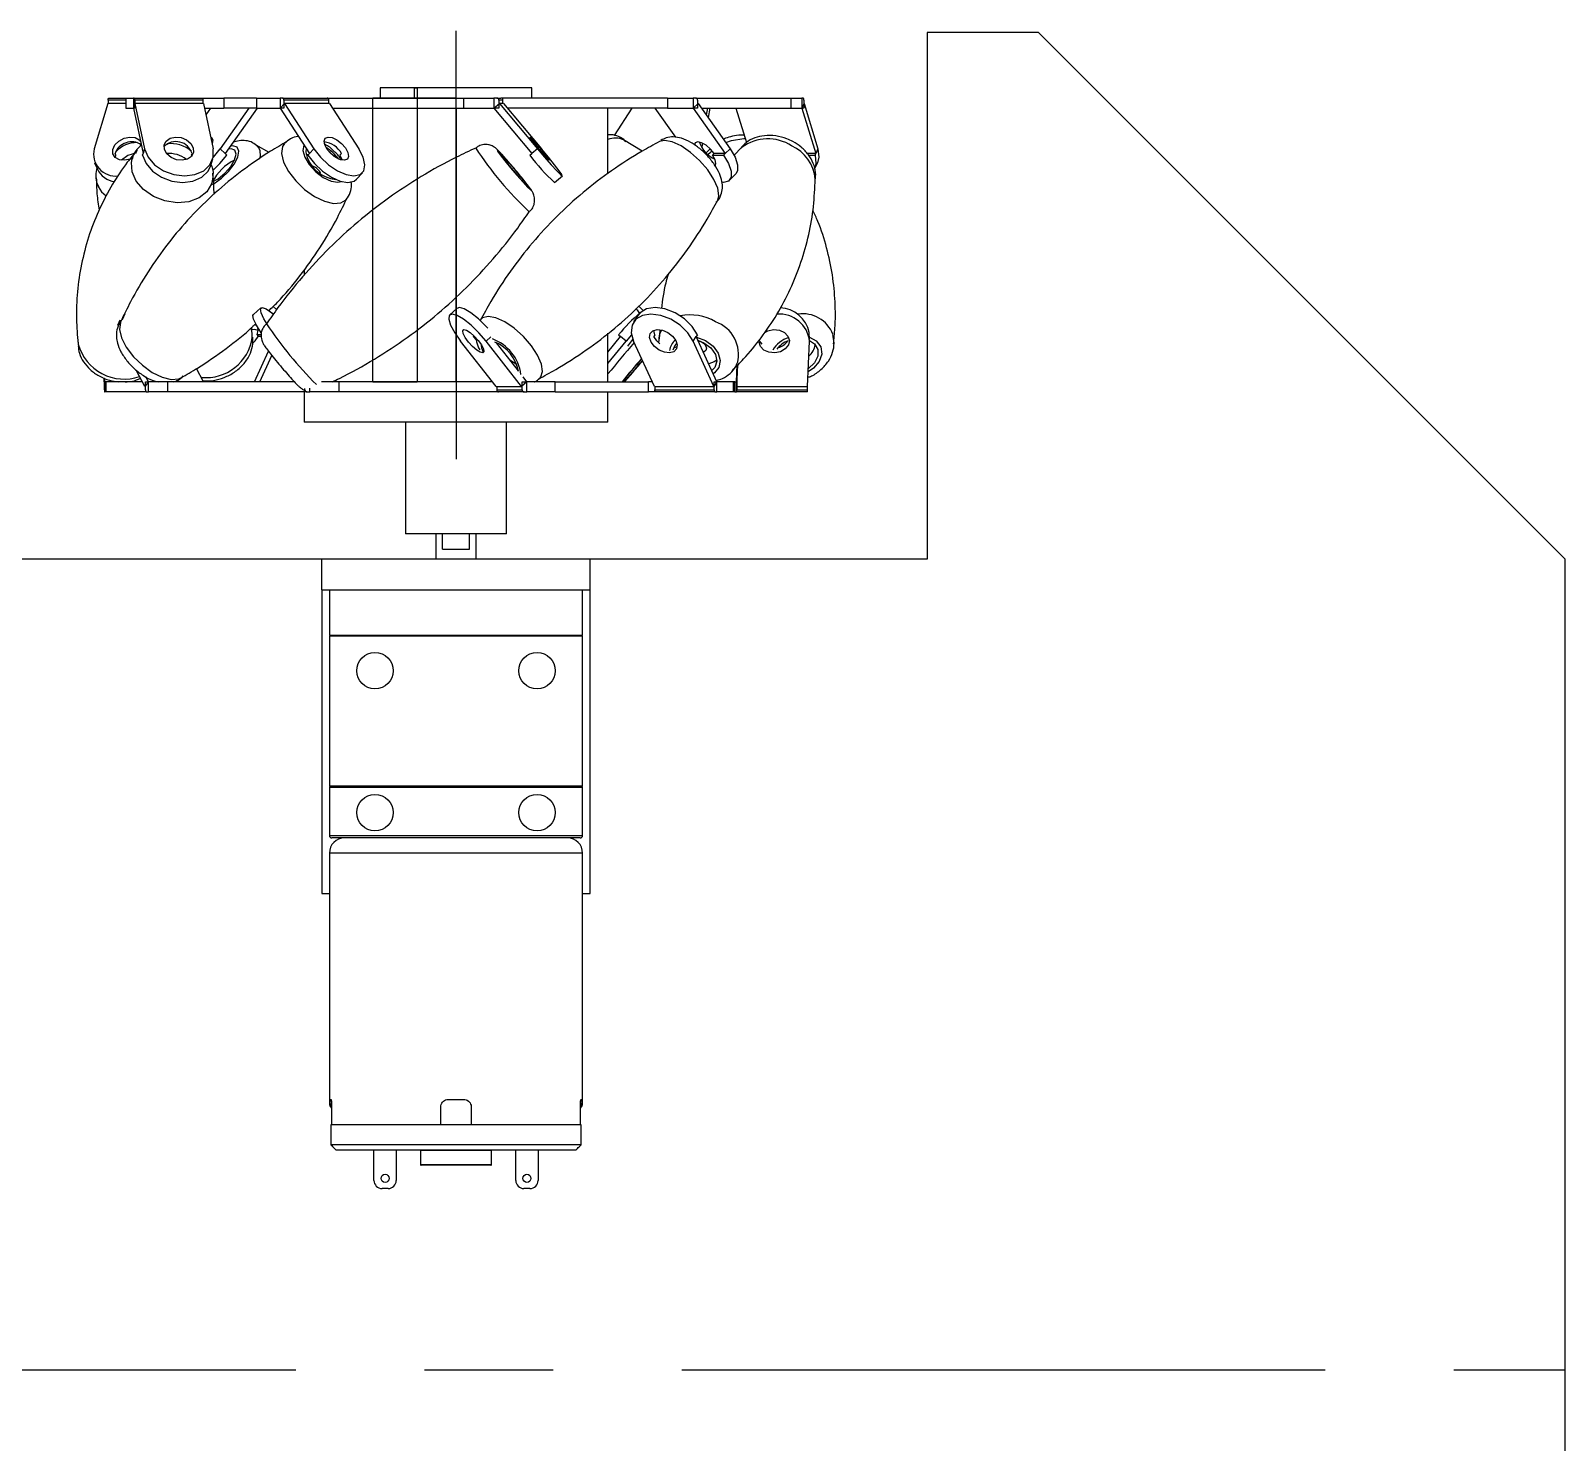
# Model space of a CAD drawing. Header units: millimetres. Extents: x 15 to 415, y 5 to 292.
# Drawn here: x 137 to 167.3, y 219.66 to 247.53 of the extents above; entities that cross this region are included whole.
import ezdxf

# ---------------------------------------------------------------- set-up
doc = ezdxf.new("R2010")
doc.units = ezdxf.units.MM
doc.linetypes.add('CENTERX2', pattern=[20.32, 12.7, -2.54, 2.54, -2.54])

msp = doc.modelspace()

# ---------------------------------------------------------------- linework, layer by layer
at = {"color": 7, "linetype": 'CENTERX2'}
for p, q in [((145.3959, 240.5975), (145.3959, 247.5269)), ((145.3959, 246.1975), (143.7558, 246.1975)), ((145.3959, 240.5975), (145.3959, 246.1975)), ((145.3959, 245.9975), (145.3959, 239.0682)), ((145.3959, 240.5975), (143.7558, 240.5975)), ((88.8959, 221.0939), (167.2959, 221.0939))]:
    msp.add_line(p, q, dxfattribs=at)
at = {"color": 7, "linetype": 'Continuous'}
for p, q in [((156.8959, 247.4939), (154.6959, 247.4939)), ((154.6959, 247.4939), (154.6959, 237.0939)), ((167.2959, 237.0939), (156.8959, 247.4939)), ((144.5759, 246.1975), (144.5759, 246.3975)), ((144.5759, 246.3975), (144.6305, 246.3975)), ((144.6305, 246.3975), (144.6305, 240.5975)), ((143.7558, 240.5975), (143.7558, 246.1975)), ((143.7558, 246.1975), (144.5759, 246.1975)), ((143.7558, 240.5975), (144.6305, 240.5975)), ((144.6305, 240.5975), (143.7558, 240.5975)), ((154.6959, 237.0939), (136.0959, 237.0939)), ((167.2959, 205.0939), (167.2959, 237.0939))]:
    msp.add_line(p, q, dxfattribs=at)
at = {"color": 7, "linetype": 'Continuous', "lineweight": 25}
for p, q in [((154.6959, 247.4939), (154.6959, 237.0939)), ((156.8959, 247.4939), (154.6959, 247.4939)), ((167.2959, 237.0939), (156.8959, 247.4939)), ((143.8959, 246.3975), (143.8959, 246.1975)), ((146.6519, 246.3975), (143.8959, 246.3975)), ((146.8959, 246.3975), (146.6519, 246.3975)), ((146.8959, 246.1975), (146.8959, 246.3975)), ((138.5247, 246.0922), (138.2523, 245.1978)), ((138.8752, 246.0922), (138.5247, 246.0922)), ((138.5294, 246.1575), (138.5294, 246.0922)), ((138.5439, 246.1975), (138.8752, 246.1975)), ((138.8752, 246.1975), (138.8752, 245.9975)), ((138.8752, 246.1975), (139.0276, 246.1975)), ((139.0276, 246.1975), (139.0276, 245.9975)), ((139.0428, 246.1975), (139.0276, 246.1975)), ((139.0276, 245.9975), (139.0563, 246.0922)), ((139.0428, 246.1975), (140.3969, 246.1975)), ((140.4071, 246.1575), (139.053, 246.1575)), ((139.053, 246.1575), (139.053, 245.9975)), ((140.4103, 246.0922), (139.0563, 246.0922)), ((139.0563, 246.0922), (139.2469, 245.1978)), ((140.3969, 246.1975), (140.8096, 246.1975)), ((140.4071, 246.0922), (140.4071, 246.1575)), ((140.4103, 246.0922), (140.601, 245.1978)), ((140.8096, 246.1975), (140.8096, 245.9975)), ((141.4576, 246.1975), (140.8096, 246.1975)), ((141.4576, 246.1975), (141.4576, 245.9975)), ((141.4576, 246.1975), (141.922, 246.1975)), ((141.922, 246.1975), (141.922, 245.9975)), ((141.9684, 246.1975), (141.922, 246.1975)), ((141.922, 245.9975), (142.0094, 246.0922)), ((141.9684, 246.1975), (142.8549, 246.1975)), ((142.8858, 246.1575), (141.9994, 246.1575)), ((141.9994, 246.1575), (141.9994, 245.9975)), ((142.8958, 246.0922), (142.0094, 246.0922)), ((142.0094, 246.0922), (142.5903, 245.1978)), ((142.8549, 246.1975), (145.5443, 246.1975)), ((142.8858, 246.0922), (142.8858, 246.1575)), ((142.8958, 246.0922), (143.4767, 245.1978)), ((145.5443, 246.1975), (145.5443, 245.9975)), ((145.5443, 246.1975), (146.1433, 246.1975)), ((146.1433, 246.1975), (146.1433, 245.9975)), ((146.2032, 246.1975), (146.1433, 246.1975)), ((146.1433, 245.9975), (146.256, 246.0922)), ((146.2032, 246.1975), (146.2834, 246.1975)), ((146.2432, 246.1575), (146.2432, 245.9975)), ((146.3234, 246.1575), (146.2432, 246.1575)), ((146.3362, 246.0922), (146.256, 246.0922)), ((146.256, 246.0922), (147.0053, 245.1978)), ((149.5744, 246.1975), (146.2834, 246.1975)), ((146.3234, 246.0922), (146.3234, 246.1575)), ((146.3362, 246.0922), (147.0855, 245.1978)), ((149.5744, 246.1975), (149.5744, 245.9975)), ((149.5744, 246.1975), (150.0792, 246.1975)), ((150.0792, 246.1975), (150.0792, 245.9975)), ((150.1297, 246.1975), (150.0792, 246.1975)), ((150.0792, 245.9975), (150.1741, 246.0922)), ((150.1297, 246.1975), (152.0084, 246.1975)), ((150.1633, 246.1575), (150.1633, 245.9975)), ((150.1633, 246.0922), (150.1741, 246.0922)), ((150.1741, 246.0922), (150.8056, 245.1978)), ((152.0084, 246.1975), (152.0084, 245.9975)), ((152.0084, 246.1975), (152.2262, 246.1975)), ((152.2262, 246.1975), (152.2262, 245.9975)), ((152.248, 246.1975), (152.2262, 246.1975)), ((152.2262, 245.9975), (152.2672, 246.0922)), ((152.2625, 246.1575), (152.2625, 245.9975)), ((152.2625, 246.0922), (152.2672, 246.0922)), ((152.2672, 246.0922), (152.5396, 245.1978)), ((138.8752, 245.9975), (139.0276, 245.9975)), ((139.053, 245.9975), (139.0276, 245.9975)), ((139.0276, 245.9975), (139.2182, 245.1031)), ((140.4305, 245.9975), (140.8096, 245.9975)), ((140.5509, 245.9975), (140.4584, 245.8666)), ((141.3076, 245.9975), (140.743, 245.1978)), ((141.4576, 245.9975), (140.8096, 245.9975)), ((141.4694, 245.9975), (140.8379, 245.1031)), ((141.4576, 245.9975), (141.922, 245.9975)), ((141.922, 245.9975), (142.5029, 245.1031)), ((141.9994, 245.9975), (141.922, 245.9975)), ((142.9573, 245.9975), (145.5443, 245.9975)), ((145.5443, 245.9975), (146.1433, 245.9975)), ((146.2432, 245.9975), (146.1433, 245.9975)), ((146.1433, 245.9975), (146.8926, 245.1031)), ((149.5744, 245.9975), (146.4155, 245.9975)), ((148.3959, 244.7076), (148.3959, 245.9975)), ((148.8699, 245.9975), (148.5197, 245.4584)), ((149.3225, 245.9975), (149.7287, 245.4222)), ((149.5744, 245.9975), (150.0792, 245.9975)), ((150.1633, 245.9975), (150.0792, 245.9975)), ((150.0792, 245.9975), (150.7106, 245.1031)), ((150.241, 245.9975), (152.0084, 245.9975)), ((150.3614, 245.9975), (150.3334, 245.8666)), ((150.4102, 245.9975), (150.371, 245.8134)), ((150.9217, 245.9975), (151.1284, 245.319)), ((152.0084, 245.9975), (152.2262, 245.9975)), ((152.2625, 245.9975), (152.2262, 245.9975)), ((152.2262, 245.9975), (152.4986, 245.1031)), ((138.6806, 245.0692), (138.666, 245.1031)), ((139.208, 245.0692), (139.2182, 245.1031)), ((139.2469, 245.1978), (139.2182, 245.1031)), ((140.1752, 245.0692), (140.1854, 245.1031)), ((140.5739, 245.325), (140.5904, 245.3293)), ((140.743, 245.1978), (140.8379, 245.1031)), ((140.8719, 245.0692), (140.8379, 245.1031)), ((141.7046, 245.1256), (141.4482, 245.2682)), ((142.438, 245.2031), (142.4295, 245.1325)), ((142.4717, 245.0692), (142.5029, 245.1031)), ((142.5903, 245.1978), (142.5029, 245.1031)), ((143.1048, 245.0692), (143.1361, 245.1031)), ((146.8523, 245.0692), (146.8926, 245.1031)), ((147.0053, 245.1978), (146.8926, 245.1031)), ((149.0734, 245.1496), (148.7021, 245.3719)), ((150.218, 245.325), (150.2117, 245.2952)), ((150.263, 245.3071), (150.2459, 245.2268)), ((150.4133, 245.197), (150.3332, 245.1183)), ((150.4605, 245.0692), (150.4945, 245.1031)), ((150.7106, 245.1031), (150.4945, 245.1031)), ((150.6767, 245.0692), (150.7106, 245.1031)), ((150.8056, 245.1978), (150.7106, 245.1031)), ((150.7199, 245.3192), (150.8364, 245.3597)), ((151.0417, 245.2263), (150.8817, 245.0626)), ((152.4986, 245.1031), (152.3277, 245.1031)), ((152.484, 245.0692), (152.4986, 245.1031)), ((152.5396, 245.1978), (152.4986, 245.1031)), ((138.2621, 244.9199), (138.3177, 244.7913)), ((138.6721, 245.021), (138.6806, 245.0692)), ((140.1752, 245.0692), (140.1782, 245.0507)), ((140.555, 244.8664), (140.5939, 244.995)), ((150.4605, 245.0692), (150.6767, 245.0692)), ((152.3572, 245.0692), (152.484, 245.0692)), ((152.4742, 244.7913), (152.5298, 244.9199)), ((142.9667, 244.595), (142.9581, 244.6234)), ((143.4294, 244.5946), (143.548, 244.7232)), ((147.3428, 244.5334), (147.4958, 244.6619)), ((150.7927, 244.5736), (150.9216, 244.7022)), ((142.3959, 242.8044), (142.3959, 242.7005)), ((141.7868, 242.085), (141.8546, 242.0227)), ((149.0058, 242.0894), (149.0928, 242.0023)), ((138.72, 241.7126), (138.7665, 241.8172)), ((141.5456, 242.0543), (141.3976, 241.9257)), ((145.4138, 242.0464), (145.2708, 241.9179)), ((145.9206, 241.8593), (145.8976, 241.8408)), ((148.9861, 241.9069), (148.9027, 241.7783)), ((141.3747, 241.471), (141.3661, 241.6746)), ((141.4603, 241.7024), (141.4263, 241.7306)), ((141.5489, 241.5258), (141.4702, 241.5258)), ((141.4702, 241.5258), (141.4922, 241.4919)), ((141.5486, 241.4919), (141.4922, 241.4919)), ((145.7501, 241.5041), (145.7365, 241.4919)), ((145.7947, 241.4239), (145.7365, 241.4919)), ((148.3959, 240.5975), (148.3959, 241.5535)), ((148.3959, 241.1845), (148.6451, 241.4919)), ((148.6061, 241.5258), (148.6451, 241.4919)), ((148.7541, 241.3972), (148.6451, 241.4919)), ((148.8615, 241.5235), (148.7541, 241.3972)), ((149.3217, 241.5258), (149.2997, 241.4919)), ((149.3217, 241.5258), (149.3006, 241.6114)), ((149.4175, 241.6103), (149.4071, 241.4477)), ((150.0769, 241.3972), (150.1384, 241.4919)), ((150.1603, 241.5258), (150.1384, 241.4919)), ((150.5471, 240.5975), (150.1384, 241.4919)), ((152.3759, 241.4408), (152.3679, 241.5694)), ((141.4189, 240.5975), (141.6949, 241.2013)), ((146.1885, 240.5028), (145.4878, 241.3972)), ((146.6902, 240.5028), (145.9895, 241.3972)), ((146.628, 240.8115), (146.1945, 241.3648)), ((148.3959, 240.9554), (148.7541, 241.3972)), ((149.3115, 240.5028), (148.9027, 241.3972)), ((150.4856, 240.5028), (150.0769, 241.3972)), ((150.1733, 241.4154), (150.2904, 241.3665)), ((152.337, 240.5028), (152.3763, 241.3972)), ((141.5237, 240.5975), (141.761, 241.1167)), ((149.0757, 241.0188), (149.0384, 240.9724)), ((150.933, 240.5975), (150.9476, 240.9297)), ((150.9389, 240.5028), (150.9578, 240.9335)), ((138.4549, 240.5028), (138.4474, 240.6732)), ((138.4608, 240.5975), (138.4549, 240.5028)), ((138.4556, 240.4375), (138.4556, 240.5975)), ((138.4556, 240.5975), (138.4608, 240.5975)), ((138.4608, 240.5975), (138.4577, 240.669)), ((138.4608, 240.3975), (138.4608, 240.5975)), ((138.4922, 240.5975), (138.4608, 240.5975)), ((138.4922, 240.3975), (138.4922, 240.5975)), ((139.2048, 240.5975), (138.4922, 240.5975)), ((139.2548, 240.5028), (139.0834, 240.8274)), ((139.3258, 240.5975), (139.2548, 240.5028)), ((139.2629, 240.4375), (139.2629, 240.5975)), ((139.2629, 240.5975), (139.3258, 240.5975)), ((139.3258, 240.5975), (139.2746, 240.6946)), ((139.3258, 240.3975), (139.3258, 240.5975)), ((139.7034, 240.5975), (139.3258, 240.5975)), ((139.7034, 240.3975), (139.7034, 240.5975)), ((142.2039, 240.5975), (139.7034, 240.5975)), ((140.4138, 240.5975), (140.2758, 240.8589)), ((143.089, 240.5975), (142.7425, 240.5975)), ((143.089, 240.3975), (143.089, 240.5975)), ((146.1143, 240.5975), (143.089, 240.5975)), ((146.7956, 240.5975), (146.6902, 240.5028)), ((146.7022, 240.5975), (146.7956, 240.5975)), ((146.7022, 240.4375), (146.7022, 240.5975)), ((146.7956, 240.5975), (146.7216, 240.6919)), ((146.7956, 240.3975), (146.7956, 240.5975)), ((147.3557, 240.5975), (146.7956, 240.5975)), ((147.3557, 240.3975), (147.3557, 240.5975)), ((147.3557, 240.5975), (149.1965, 240.5975)), ((149.1965, 240.3975), (149.1965, 240.5975)), ((149.2682, 240.5975), (149.1965, 240.5975)), ((150.5471, 240.5975), (150.4856, 240.5028)), ((150.4926, 240.5975), (150.5471, 240.5975)), ((150.4926, 240.4375), (150.4926, 240.5975)), ((150.5471, 240.3975), (150.5471, 240.5975)), ((150.8739, 240.5975), (150.5471, 240.5975)), ((150.8739, 240.3975), (150.8739, 240.5975)), ((150.9016, 240.5975), (150.8739, 240.5975)), ((150.9016, 240.3975), (150.9016, 240.5975)), ((150.9016, 240.5975), (150.933, 240.5975)), ((150.933, 240.3975), (150.933, 240.5975)), ((150.933, 240.5975), (150.9389, 240.5028)), ((150.9382, 240.5975), (150.933, 240.5975)), ((150.9382, 240.5975), (150.9382, 240.4375)), ((138.4556, 240.5028), (138.4549, 240.5028)), ((138.4577, 240.3975), (138.4608, 240.3975)), ((138.4922, 240.3975), (138.4608, 240.3975)), ((139.2881, 240.3975), (138.4922, 240.3975)), ((139.2629, 240.5028), (139.2548, 240.5028)), ((139.2881, 240.3975), (139.3258, 240.3975)), ((139.7034, 240.3975), (139.3258, 240.3975)), ((142.4515, 240.3975), (139.7034, 240.3975)), ((142.3959, 240.3975), (142.3959, 239.7975)), ((142.4128, 240.4375), (142.4128, 240.4662)), ((142.4515, 240.3975), (142.5094, 240.3975)), ((142.5094, 240.3975), (142.5094, 240.4704)), ((143.089, 240.3975), (142.5094, 240.3975)), ((146.2378, 240.3975), (143.089, 240.3975)), ((146.1885, 240.5028), (146.6902, 240.5028)), ((146.2005, 240.5028), (146.2005, 240.4375)), ((146.2005, 240.4375), (146.7022, 240.4375)), ((146.7395, 240.3975), (146.2378, 240.3975)), ((146.7395, 240.3975), (146.7956, 240.3975)), ((147.3557, 240.3975), (146.7956, 240.3975)), ((147.3557, 240.3975), (149.1965, 240.3975)), ((148.3959, 239.7975), (148.3959, 240.3975)), ((149.3403, 240.3975), (149.1965, 240.3975)), ((149.3115, 240.5028), (150.4856, 240.5028)), ((149.3185, 240.5028), (149.3185, 240.4375)), ((149.3185, 240.4375), (150.4926, 240.4375)), ((150.5144, 240.3975), (149.3403, 240.3975)), ((150.5144, 240.3975), (150.5471, 240.3975)), ((150.8739, 240.3975), (150.5471, 240.3975)), ((150.9016, 240.3975), (150.8739, 240.3975)), ((150.9016, 240.3975), (150.933, 240.3975)), ((150.9361, 240.3975), (150.933, 240.3975)), ((152.3342, 240.3975), (150.9361, 240.3975)), ((150.9382, 240.4375), (152.3363, 240.4375)), ((150.9389, 240.5028), (152.337, 240.5028)), ((152.3363, 240.4375), (152.3363, 240.5028)), ((147.9079, 239.7975), (142.3959, 239.7975)), ((144.3959, 239.7975), (144.3959, 237.5975)), ((146.3959, 237.5975), (146.3959, 239.7975)), ((148.3959, 239.7975), (147.9079, 239.7975)), ((146.2333, 237.5975), (144.3959, 237.5975)), ((144.9959, 237.5975), (144.9959, 237.0939)), ((145.1314, 237.2939), (145.1314, 237.5975)), ((145.6605, 237.2939), (145.6605, 237.5975)), ((145.7959, 237.0939), (145.7959, 237.5975)), ((146.3959, 237.5975), (146.2333, 237.5975)), ((145.1314, 237.2939), (145.6605, 237.2939)), ((142.7459, 237.0939), (136.0959, 237.0939)), ((142.7459, 236.4939), (142.7459, 237.0939)), ((148.0459, 237.0939), (142.7459, 237.0939)), ((148.0459, 236.4939), (148.0459, 237.0939)), ((154.6959, 237.0939), (148.0459, 237.0939)), ((167.2959, 205.0939), (167.2959, 237.0939)), ((142.7459, 236.4939), (148.0459, 236.4939)), ((142.7459, 236.4939), (142.7459, 230.4939)), ((142.8959, 236.4939), (142.8959, 235.5939)), ((147.8959, 235.5939), (147.8959, 236.4939)), ((148.0459, 230.4939), (148.0459, 236.4939)), ((142.9159, 235.5939), (142.8959, 235.5739)), ((142.8959, 235.5939), (147.8959, 235.5939)), ((142.8959, 235.5739), (142.8959, 232.6139)), ((147.8959, 235.5739), (142.8959, 235.5739)), ((147.8959, 235.5739), (147.8759, 235.5939)), ((147.8959, 232.6139), (147.8959, 235.5739)), ((142.8959, 232.6139), (142.9159, 232.5939)), ((147.8959, 232.6139), (142.8959, 232.6139)), ((142.8959, 232.5939), (142.8959, 231.6439)), ((142.8959, 232.5939), (147.8959, 232.5939)), ((147.8759, 232.5939), (147.8959, 232.6139)), ((147.8959, 231.6439), (147.8959, 232.5939)), ((147.8459, 231.5939), (142.9459, 231.5939)), ((142.8959, 231.2939), (142.8959, 226.3539)), ((147.8959, 226.3539), (147.8959, 231.2939)), ((142.7459, 230.4939), (142.8959, 230.4939)), ((147.8959, 230.4939), (148.0459, 230.4939)), ((142.925, 226.4339), (142.925, 226.4339)), ((142.9387, 226.3539), (142.9387, 225.9339)), ((145.2459, 226.4339), (145.5459, 226.4339)), ((147.8532, 225.9339), (147.8532, 226.3539)), ((147.8669, 226.4339), (147.8669, 226.4339)), ((147.8779, 226.3539), (147.8959, 226.3539)), ((145.0959, 225.9339), (145.0959, 226.2839)), ((145.6959, 226.2839), (145.6959, 225.9339)), ((142.9268, 225.9339), (142.9268, 225.5339)), ((142.9268, 225.9339), (142.9271, 225.9339)), ((142.9271, 225.9339), (142.9271, 225.5339)), ((147.8648, 225.9339), (142.9271, 225.9339)), ((145.0959, 225.9339), (142.9387, 225.9339)), ((147.8532, 225.9339), (145.6959, 225.9339)), ((147.8648, 225.5339), (147.8648, 225.9339)), ((147.8648, 225.9339), (147.8651, 225.9339)), ((147.8651, 225.5339), (147.8651, 225.9339)), ((142.9271, 225.5339), (142.9269, 225.5339)), ((142.9269, 225.5339), (142.927, 225.5339)), ((147.8648, 225.5339), (142.9271, 225.5339)), ((143.0282, 225.4339), (143.028, 225.4339)), ((147.7637, 225.4339), (143.0282, 225.4339)), ((143.7759, 224.8339), (143.7759, 225.4339)), ((144.2159, 225.4339), (144.2159, 224.8339)), ((144.6959, 225.4239), (144.6959, 225.1439)), ((146.0959, 225.1439), (146.0959, 225.4239)), ((146.5759, 224.8339), (146.5759, 225.4339)), ((147.0159, 225.4339), (147.0159, 224.8339)), ((147.7639, 225.4339), (147.7637, 225.4339)), ((147.865, 225.5339), (147.8648, 225.5339)), ((147.865, 225.5339), (147.8649, 225.5339)), ((146.0859, 225.1339), (144.7059, 225.1339)), ((144.0559, 224.6739), (143.9359, 224.6739)), ((146.8559, 224.6739), (146.7359, 224.6739))]:
    msp.add_line(p, q, dxfattribs=at)
at = {"color": 8, "linetype": 'Continuous', "lineweight": 25}
for p, q in [((138.8752, 246.1575), (138.5294, 246.1575)), ((145.9895, 241.3972), (146.0853, 241.4833)), ((150.1454, 241.4765), (150.3187, 241.4095)), ((149.0773, 241.0152), (149.058, 240.9913)), ((142.8959, 231.6439), (147.8959, 231.6439)), ((147.8959, 231.2939), (142.8959, 231.2939)), ((147.8779, 226.3539), (147.8532, 226.3539)), ((146.0959, 225.4239), (144.6959, 225.4239)), ((146.0959, 225.1439), (144.6959, 225.1439))]:
    msp.add_line(p, q, dxfattribs=at)
at = {"color": 7, "linetype": 'Continuous', "lineweight": 25, "flags": 128}
for points in [[(138.5294, 246.1575), (138.5297, 246.1653), (138.5305, 246.1728), (138.5318, 246.1797), (138.5336, 246.1858), (138.5358, 246.1908), (138.5383, 246.1945), (138.5411, 246.1968), (138.5439, 246.1975)], [(152.2625, 246.1575), (152.2622, 246.1653), (152.2614, 246.1728), (152.2601, 246.1797), (152.2583, 246.1858), (152.2561, 246.1908), (152.2535, 246.1945), (152.2508, 246.1968), (152.248, 246.1975)], [(138.854, 244.9685), (138.7493, 244.9799), (138.6682, 245.0245), (138.6231, 245.0954), (138.6208, 245.1819), (138.6618, 245.2709), (138.7397, 245.3487), (138.8427, 245.4035), (138.9551, 245.4271), (139.0598, 245.4157), (139.1409, 245.3711), (139.1679, 245.3393)], [(139.9928, 244.9685), (139.8781, 244.9799), (139.7704, 245.0245), (139.686, 245.0954), (139.6379, 245.1819), (139.6333, 245.2709), (139.6729, 245.3487), (139.7508, 245.4035), (139.8551, 245.4271), (139.9698, 245.4157), (140.0775, 245.3711), (140.1619, 245.3002), (140.21, 245.2137), (140.2146, 245.1247), (140.175, 245.0469), (140.0971, 244.9921), (139.9928, 244.9685)], [(140.5528, 245.4241), (140.57, 245.4157), (140.5935, 245.3711), (140.5821, 245.3002), (140.5802, 245.2952)], [(143.1955, 244.9685), (143.1146, 244.9799), (143.0213, 245.0245), (142.9299, 245.0954), (142.8543, 245.1819), (142.8059, 245.2709), (142.7922, 245.3487), (142.8152, 245.4035), (142.8715, 245.4271), (142.9524, 245.4157), (143.0456, 245.3711), (143.137, 245.3002), (143.2127, 245.2137), (143.261, 245.1247), (143.2747, 245.0469), (143.2517, 244.9921), (143.1955, 244.9685)], [(147.2386, 244.9685), (147.2224, 244.9799), (147.1793, 245.0245), (147.1158, 245.0954), (147.0415, 245.1819), (146.9679, 245.2709), (146.906, 245.3487), (146.8654, 245.4035), (146.8521, 245.4271), (146.8683, 245.4157), (146.9115, 245.3711), (146.975, 245.3002), (147.0492, 245.2137), (147.1229, 245.1247), (147.1848, 245.0469), (147.2254, 244.9921), (147.2386, 244.9685)], [(139.0857, 245.1179), (138.9201, 245.0609), (138.7896, 244.9711)], [(139.2469, 245.1978), (139.3154, 245.0321), (139.4434, 244.8826), (139.6185, 244.764), (139.8234, 244.6878), (140.0382, 244.6616), (140.2419, 244.6878), (140.4144, 244.764), (140.5389, 244.8826), (140.6032, 245.0321), (140.601, 245.1978)], [(140.5774, 244.5345), (140.7026, 244.6044), (140.8348, 244.7147), (140.948, 244.846), (141.025, 244.9784), (141.054, 245.0918), (141.0307, 245.1689), (140.9585, 245.198), (140.9001, 245.1911)], [(140.602, 245.0263), (140.6075, 245.0321), (140.743, 245.1978)], [(142.0119, 245.3021), (141.9711, 245.2387), (141.9528, 245.1025)], [(141.9528, 245.1025), (141.9933, 244.9344), (142.0888, 244.7492), (142.231, 244.5633), (142.4071, 244.3934), (142.6016, 244.2545), (142.7971, 244.159), (142.9763, 244.1153), (143.1233, 244.1273), (143.2164, 244.1843)], [(142.5903, 245.1978), (142.7196, 245.0321), (142.8796, 244.8826), (143.0547, 244.764), (143.2277, 244.6878), (143.3817, 244.6616), (143.5017, 244.6878), (143.5757, 244.764), (143.5967, 244.8826), (143.5626, 245.0321), (143.4767, 245.1978)], [(142.9887, 245.0465), (142.9107, 245.121), (142.8863, 245.141)], [(146.3201, 245.0644), (146.244, 245.1443), (146.2081, 245.1743), (146.2173, 245.1504), (146.2703, 245.0758), (146.3601, 244.9605), (146.4745, 244.8201), (146.598, 244.6736), (146.7139, 244.5408), (146.8067, 244.4396), (146.8637, 244.3836), (146.8773, 244.3805), (146.8456, 244.4307), (146.7729, 244.5273), (146.6691, 244.6574), (146.5481, 244.8033), (146.4263, 244.9453), (146.3201, 245.0644)], [(146.3506, 245.0246), (146.2819, 245.0965), (146.2528, 245.1194), (146.2677, 245.0899), (146.3244, 245.0124), (146.4143, 244.8987), (146.5236, 244.7662), (146.6357, 244.635), (146.7336, 244.525), (146.8023, 244.4531), (146.8315, 244.4302), (146.8165, 244.4597), (146.7598, 244.5372), (146.67, 244.6509), (146.5607, 244.7834), (146.4485, 244.9147), (146.3506, 245.0246)], [(147.0053, 245.1978), (147.1461, 245.0321), (147.277, 244.8826), (147.3852, 244.764), (147.4602, 244.6878), (147.4946, 244.6616), (147.485, 244.6878), (147.4324, 244.764), (147.3419, 244.8826), (147.2223, 245.0321), (147.0855, 245.1978)], [(150.5639, 244.1828), (150.5859, 244.2706), (150.564, 244.4179), (150.4882, 244.5929), (150.3653, 244.78), (150.2062, 244.9627), (150.025, 245.1247), (149.8379, 245.2517), (149.6615, 245.3322), (149.5114, 245.3593), (149.4126, 245.3371)], [(150.4945, 245.1031), (150.42, 245.191), (150.3322, 245.2656), (150.2445, 245.3154), (150.1701, 245.3329), (150.1204, 245.3154), (150.1031, 245.272)], [(150.37, 245.081), (150.4193, 245.1302), (150.451, 245.158)], [(150.8056, 245.1978), (150.9041, 245.0321), (150.9559, 244.8826), (150.9559, 244.764), (150.9216, 244.7022)], [(150.8364, 245.3597), (151.0764, 245.4002), (151.1033, 245.4013)], [(152.5396, 245.1978), (152.5582, 245.0321), (152.5298, 244.9199)], [(138.9946, 245.0035), (138.9664, 244.9921), (138.854, 244.9685)], [(140.572, 244.5042), (140.478, 244.3462), (140.323, 244.2249), (140.1208, 244.1513), (139.8894, 244.1319), (139.6492, 244.1683), (139.4217, 244.2573), (139.2271, 244.3911), (139.0826, 244.5577), (139.0011, 244.7423), (138.9899, 244.9286), (139.0042, 244.9955)], [(139.208, 245.0692), (139.2764, 244.9035), (139.4045, 244.7541), (139.5795, 244.6354), (139.7845, 244.5593), (139.9993, 244.533), (140.2029, 244.5593), (140.3754, 244.6354), (140.4999, 244.7541), (140.555, 244.8664)], [(140.5949, 244.7689), (140.7364, 244.9035), (140.8719, 245.0692)], [(142.4761, 245.074), (142.4559, 245.0791), (142.438, 245.0827)], [(142.4717, 245.0692), (142.601, 244.9035), (142.761, 244.7541), (142.9361, 244.6354), (143.1091, 244.5593), (143.2632, 244.533), (143.3831, 244.5593), (143.4294, 244.5946)], [(143.1048, 245.0692), (143.1475, 244.9813), (143.1504, 244.971)], [(150.5102, 244.8568), (150.5103, 244.8569), (150.5277, 244.9067), (150.5102, 244.9813), (150.4605, 245.0692)], [(150.6767, 245.0692), (150.7752, 244.9035), (150.8269, 244.7541), (150.827, 244.6354), (150.7753, 244.5593), (150.6769, 244.533), (150.6495, 244.5343)], [(152.484, 245.0692), (152.5025, 244.9035), (152.4742, 244.7913)], [(138.3326, 244.4505), (138.3988, 244.3473), (138.4884, 244.2671)], [(138.773, 241.7762), (138.7693, 241.7677), (138.751, 241.6315)], [(138.8139, 241.8276), (138.8163, 241.841), (138.8629, 241.9458)], [(141.5495, 241.5637), (141.4546, 241.7124), (141.3985, 241.8311), (141.3873, 241.9072), (141.3976, 241.9257)], [(141.6683, 241.7349), (141.6026, 241.841), (141.5465, 241.9596), (141.5353, 242.0358), (141.57, 242.062), (141.6473, 242.0358), (141.7595, 241.9596), (141.7853, 241.9389)], [(141.6812, 242.0157), (141.762, 241.9596), (141.7716, 241.95)], [(145.9895, 241.3972), (145.8475, 241.5629), (145.6947, 241.7124), (145.5463, 241.8311), (145.4167, 241.9072), (145.3186, 241.9335), (145.2617, 241.9072), (145.2514, 241.8311), (145.2888, 241.7124), (145.3703, 241.5629), (145.4878, 241.3972)], [(146.0254, 241.6534), (145.9905, 241.6915), (145.8378, 241.841), (145.6893, 241.9596), (145.5597, 242.0358), (145.4617, 242.062), (145.4138, 242.0464)], [(147.0576, 240.6767), (147.0717, 240.6931), (147.1055, 240.7995), (147.0836, 240.9468), (147.0077, 241.1218), (146.8848, 241.309), (146.7257, 241.4917), (146.5446, 241.6537), (146.3575, 241.7806), (146.1811, 241.8612), (146.031, 241.8882), (145.9206, 241.8593)], [(150.0769, 241.3972), (149.9724, 241.5629), (149.8207, 241.7124), (149.6366, 241.8311), (149.4382, 241.9072), (149.2448, 241.9335), (149.0753, 241.9072), (148.9465, 241.8311), (148.8708, 241.7124), (148.8558, 241.5629), (148.9027, 241.3972)], [(150.1603, 241.5258), (150.0559, 241.6915), (149.9042, 241.841), (149.7201, 241.9596), (149.5216, 242.0358), (149.3282, 242.062), (149.1588, 242.0358), (149.0299, 241.9596), (148.9861, 241.9069)], [(138.751, 241.6315), (138.7915, 241.4633), (138.887, 241.2781), (139.0292, 241.0923), (139.2053, 240.9224), (139.3998, 240.7835), (139.5953, 240.6879), (139.7745, 240.6442), (139.9215, 240.6563), (139.9663, 240.6756)], [(141.4912, 241.6114), (141.4242, 241.6265), (141.3421, 241.62)], [(141.381, 241.3557), (141.4329, 241.404), (141.4922, 241.4919)], [(141.4702, 241.5258), (141.4913, 241.6137), (141.4821, 241.6659)], [(145.5517, 241.6265), (145.6022, 241.6151), (145.6735, 241.5706), (145.7547, 241.4996), (145.8335, 241.4131), (145.8979, 241.3242), (145.938, 241.2463), (145.9478, 241.1915), (145.9257, 241.168), (145.8752, 241.1794), (145.8039, 241.2239), (145.7226, 241.2949), (145.6438, 241.3814), (145.5795, 241.4703), (145.5394, 241.5481), (145.5296, 241.603), (145.5517, 241.6265)], [(149.3677, 241.6265), (149.4703, 241.6151), (149.5758, 241.5706), (149.6683, 241.4996), (149.7336, 241.4131), (149.7618, 241.3242), (149.7485, 241.2463), (149.6959, 241.1915), (149.612, 241.168), (149.5094, 241.1794), (149.4038, 241.2239), (149.3114, 241.2949), (149.2461, 241.3814), (149.2179, 241.4703), (149.2311, 241.5481), (149.2837, 241.603), (149.3677, 241.6265)], [(149.4194, 241.3491), (149.359, 241.404), (149.2997, 241.4919)], [(151.6666, 241.6265), (151.7821, 241.6151), (151.8816, 241.5706), (151.9499, 241.4996), (151.9768, 241.4131), (151.9581, 241.3242), (151.8966, 241.2463), (151.8017, 241.1915), (151.6878, 241.168), (151.5724, 241.1794), (151.4729, 241.2239), (151.4045, 241.2949), (151.3778, 241.3786)], [(151.49, 241.5717), (151.5528, 241.603), (151.6666, 241.6265)], [(148.7854, 241.299), (148.8449, 241.3814), (148.8877, 241.4331)], [(149.685, 241.2263), (149.7188, 241.3097), (149.7566, 241.3544)], [(149.7612, 241.2884), (149.7446, 241.2796), (149.7031, 241.2665)], [(150.1791, 241.4028), (150.2007, 241.3994), (150.2555, 241.379)], [(150.2555, 241.379), (150.3013, 241.3449), (150.331, 241.3022), (150.3403, 241.2575), (150.3277, 241.2176), (150.295, 241.1885), (150.28, 241.1819)], [(150.2904, 241.3665), (150.4277, 241.2641), (150.5171, 241.1361), (150.5449, 241.0021), (150.507, 240.8823), (150.4461, 240.8185)], [(151.4433, 241.337), (151.3907, 241.404), (151.3813, 241.4263)], [(152.3767, 241.4121), (152.472, 241.3459), (152.5385, 241.2323), (152.5392, 241.0997), (152.4739, 240.9685), (152.3526, 240.8586)], [(146.4562, 241.0308), (146.5808, 240.9532), (146.5971, 240.9456)], [(150.5449, 241.0236), (150.4925, 240.9879), (150.3853, 240.9515)], [(139.2629, 240.4375), (139.2634, 240.4297), (139.2648, 240.4222), (139.2671, 240.4153), (139.2703, 240.4092), (139.2741, 240.4043), (139.2784, 240.4006), (139.2831, 240.3983), (139.2881, 240.3975)], [(149.3403, 240.3975), (149.336, 240.3983), (149.3319, 240.4006), (149.3282, 240.4043), (149.3249, 240.4092), (149.3222, 240.4153), (149.3201, 240.4222), (149.3189, 240.4297), (149.3185, 240.4375)], [(150.4926, 240.4375), (150.4931, 240.4297), (150.4943, 240.4222), (150.4963, 240.4153), (150.499, 240.4092), (150.5023, 240.4043), (150.5061, 240.4006), (150.5102, 240.3983), (150.5144, 240.3975)]]:
    msp.add_lwpolyline(points, dxfattribs=at)
at = {"color": 8, "linetype": 'Continuous', "lineweight": 25, "flags": 128}
for points in [[(140.5742, 244.4914), (140.6193, 244.5139), (140.7657, 244.6131), (140.9046, 244.7447), (141.0173, 244.8909), (141.0884, 245.0321), (141.1084, 245.1491), (141.0747, 245.2262), (140.9916, 245.2529), (140.9395, 245.247)], [(142.394, 245.2708), (142.3916, 245.2669), (142.3719, 245.1639)], [(142.3719, 245.1639), (142.4089, 245.0301), (142.4975, 244.8834), (142.6258, 244.7438), (142.7764, 244.63), (142.9291, 244.5575), (143.0631, 244.5359), (143.1338, 244.552)], [(152.3735, 241.4791), (152.5094, 241.4032), (152.5959, 241.2858), (152.6161, 241.1444), (152.5674, 240.9982), (152.4565, 240.8669), (152.3498, 240.7937)], [(145.8855, 241.3433), (145.8986, 241.267), (145.9326, 241.1818)], [(150.3187, 241.4095), (150.4699, 241.2989), (150.5728, 241.1608), (150.6136, 241.014), (150.5868, 240.8782), (150.496, 240.7719), (150.4741, 240.7573)]]:
    msp.add_lwpolyline(points, dxfattribs=at)
at = {"color": 7, "linetype": 'Continuous'}
for centre in [(143.7959, 234.8939), (146.9959, 234.8939), (143.7959, 232.0939), (146.9959, 232.0939)]:
    msp.add_circle(centre, 0.36, dxfattribs=at)
at = {"color": 7, "linetype": 'Continuous', "lineweight": 25}
for centre in [(143.9959, 224.8739), (146.7959, 224.8739)]:
    msp.add_circle(centre, 0.08, dxfattribs=at)
for centre, radius, start, end in [((139.006, 246.1669), 0.0479, 348.74024, 39.76537), ((140.3601, 246.1669), 0.0479, 348.74024, 39.76537), ((141.9633, 246.1615), 0.0364, 353.66999, 81.81058), ((142.8497, 246.1615), 0.0364, 353.66999, 81.81058), ((146.2032, 246.1576), 0.04, 359.95294, 89.95286), ((146.2834, 246.1576), 0.04, 359.95294, 89.95286), ((150.1262, 246.1604), 0.0372, 355.50131, 84.65083), ((148.5379, 244.993), 0.413, 66.52249, 110.10205), ((138.6742, 245.0931), 0.4348, 166.06406, 277.10256), ((138.9912, 244.9898), 0.3444, 56.51604, 160.79874), ((139.1113, 244.7198), 0.601, 90.92303, 135.86412), ((139.8688, 245.0062), 0.3311, 17.02411, 136.2362), ((139.7187, 244.5199), 0.5854, 52.43193, 93.8829), ((139.7795, 244.7207), 0.5773, 47.15924, 99.1556), ((141.2864, 245.0909), 0.2485, 337.41787, 37.7692), ((143.0905, 245.261), 0.6733, 191.00126, 264.46149), ((142.7388, 244.8807), 0.4553, 29.24412, 83.28308), ((151.5802, 249.0098), 6.9297, 213.24118, 226.85942), ((150.7307, 245.4971), 0.5552, 197.59793, 246.23645), ((151.5521, 244.5295), 0.8634, 57.01934, 126.39611), ((151.6982, 244.5313), 0.7918, 4.84542, 65.8466), ((141.4396, 244.1257), 0.9449, 116.17002, 153.98443), ((142.487, 244.6054), 0.2604, 22.79361, 71.82758), ((149.6699, 247.1559), 3.5061, 216.5222, 228.41497), ((138.7186, 244.9895), 0.4473, 206.30713, 261.32827), ((150.8914, 239.7077), 2.9202, 129.6877, 141.49576), ((150.0165, 240.911), 1.0069, 59.9656, 101.0338), ((150.2843, 241.1361), 0.6884, 345.41279, 69.92809), ((151.7762, 241.331), 0.6037, 6.30238, 94.28882), ((151.7776, 241.4552), 0.6012, 10.94883, 88.27777), ((152.2473, 241.308), 0.6302, 21.04325, 99.22448), ((140.4566, 241.6066), 0.9277, 264.56257, 351.75638), ((148.4474, 246.3249), 8.1961, 214.01752, 224.87504), ((138.843, 241.589), 0.9389, 195.4558, 289.07467), ((145.8793, 240.6772), 0.7577, 9.39099, 67.87219), ((161.8445, 229.9875), 17.2254, 138.64103, 141.32852), ((152.1376, 240.9333), 0.5087, 111.46685, 143.22989), ((151.6872, 241.5747), 0.3086, 283.7023, 326.31324), ((152.1281, 241.3812), 0.3629, 310.41831, 351.74585), ((155.1141, 235.6481), 8.1153, 138.24368, 142.4187), ((142.7446, 246.037), 8.0785, 317.67499, 321.17624), ((138.6482, 240.4275), 0.1928, 177.03569, 188.95799), ((142.4521, 240.4369), 0.0393, 179.02436, 268.98995), ((146.2392, 240.4362), 0.0387, 178.10007, 267.96483), ((146.7409, 240.4362), 0.0387, 178.10007, 267.96483), ((150.7457, 240.4275), 0.1928, 351.04201, 2.96431), ((152.1437, 240.4275), 0.1928, 351.04201, 2.96431), ((142.9459, 231.6439), 0.05, 180, 270), ((143.1959, 231.2939), 0.3, 90, 180), ((147.5959, 231.2939), 0.3, 0, 90), ((147.8459, 231.6439), 0.05, 270, 0), ((144.6859, 225.4239), 0.01, 0, 90), ((146.1059, 225.4239), 0.01, 90, 180), ((144.7059, 225.1439), 0.01, 180, 270), ((146.0859, 225.1439), 0.01, 270, 0), ((143.9359, 224.8339), 0.16, 180, 270), ((144.0559, 224.8339), 0.16, 270, 0), ((146.7359, 224.8339), 0.16, 180, 270), ((146.8559, 224.8339), 0.16, 270, 0)]:
    msp.add_arc(centre, radius, start, end, dxfattribs=at)
at = {"color": 8, "linetype": 'Continuous', "lineweight": 25}
for centre, radius, start, end in [((142.2544, 244.3532), 1.0451, 37.73624, 56.88495), ((152.1448, 240.9077), 0.5893, 107.75996, 147.53101), ((145.8213, 240.6309), 0.8624, 7.1543, 70.16711), ((149.8877, 241.1939), 0.2759, 124.91997, 176.29865), ((156.685, 234.3268), 10.1709, 138.57543, 141.93665), ((140.7993, 247.6782), 10.6264, 318.21576, 321.00369)]:
    msp.add_arc(centre, radius, start, end, dxfattribs=at)
at = {"color": 7, "linetype": 'Continuous', "lineweight": 25}
for points, knots in [([(142.2863, 245.4366), (142.2832, 245.4366), (142.2294, 245.4374), (142.1285, 245.4), (142.0523, 245.3353), (142.0155, 245.3041)], [0, 0, 0, 0, 0.0312507, 0.5325484, 1, 1, 1, 1]), ([(148.7515, 245.3271), (148.7465, 245.3346), (148.7118, 245.3859), (148.6081, 245.4402), (148.4897, 245.4772), (148.4186, 245.4723), (148.3959, 245.4707)], [0, 0, 0, 0, 0.06743808, 0.46034681, 0.82835594, 1, 1, 1, 1]), ([(150.536, 244.1489), (150.5395, 244.1513), (150.5845, 244.1829), (150.6318, 244.2807), (150.6631, 244.4175), (150.6505, 244.5605), (150.6003, 244.7145), (150.5057, 244.8829), (150.3699, 245.0531), (150.2087, 245.205), (150.0318, 245.3283), (149.8579, 245.4071), (149.6948, 245.4361), (149.5528, 245.4219), (149.4754, 245.3809), (149.4411, 245.3628)], [0, 0, 0, 0, 0.0062238, 0.0811234, 0.1492726, 0.2197968, 0.3013669, 0.3976512, 0.4941474, 0.5887711, 0.6849278, 0.7868647, 0.8710262, 0.9428575, 1, 1, 1, 1]), ([(151.0837, 245.4657), (151.0483, 245.4672), (150.9575, 245.4711), (150.8246, 245.4374), (150.7216, 245.409), (150.68, 245.3843), (150.6757, 245.3817)], [0, 0, 0, 0, 0.2548025, 0.6535212, 0.9641537, 1, 1, 1, 1]), ([(152.4888, 244.5745), (152.494, 244.6266), (152.5053, 244.7392), (152.4554, 244.9129), (152.3587, 245.083), (152.2187, 245.2288), (152.0686, 245.3301), (151.9003, 245.408), (151.7091, 245.4588), (151.4896, 245.4644), (151.2916, 245.4174), (151.1298, 245.334), (151.0555, 245.2489), (151.0217, 245.2103)], [0, 0, 0, 0, 0.0794428, 0.1717218, 0.267052, 0.3667114, 0.458159, 0.5183572, 0.6236636, 0.731042, 0.8284867, 0.9221938, 1, 1, 1, 1]), ([(139.0983, 245.1672), (139.0338, 245.0889), (138.8621, 244.8806), (138.6086, 244.5022), (138.3561, 244.0273), (138.1535, 243.5181), (138.0067, 242.9854), (137.9198, 242.441), (137.8944, 241.9106), (137.9143, 241.5446), (137.9356, 241.3605), (137.9384, 241.3359)], [0, 0, 0, 0, 0.0772845, 0.2056901, 0.3346806, 0.4645161, 0.5950511, 0.7262157, 0.8579315, 0.9809702, 1, 1, 1, 1]), ([(142.0588, 245.3383), (141.9502, 245.2753), (141.6456, 245.0986), (141.1657, 244.7679), (140.6359, 244.3336), (140.1479, 243.8542), (139.7041, 243.3331), (139.3084, 242.7731), (139.0002, 242.2496), (138.8376, 241.9108), (138.773, 241.7762)], [0, 0, 0, 0, 0.0774248, 0.2171298, 0.3552258, 0.4926225, 0.6301011, 0.7683492, 0.9080139, 1, 1, 1, 1]), ([(139.1848, 245.2685), (139.1541, 245.2399), (139.0748, 245.166), (139.0144, 245.0648), (139.0053, 244.9965), (139.005, 244.9939)], [0, 0, 0, 0, 0.3772959, 0.9765202, 1, 1, 1, 1]), ([(141.4777, 245.2403), (141.4467, 245.2684), (141.3805, 245.3285), (141.2478, 245.3615), (141.1163, 245.3626), (141.033, 245.3355), (140.9927, 245.3223)], [0, 0, 0, 0, 0.2306997, 0.4929078, 0.7548732, 1, 1, 1, 1]), ([(145.7844, 245.2112), (145.6566, 245.1515), (145.2901, 244.9802), (144.7098, 244.6585), (144.0597, 244.2316), (143.4525, 243.7588), (142.8857, 243.2404), (142.3589, 242.6747), (141.953, 242.1682), (141.7289, 241.8471), (141.6539, 241.7396)], [0, 0, 0, 0, 0.077477, 0.2220646, 0.3638068, 0.5040416, 0.6440958, 0.7850543, 0.928016, 1, 1, 1, 1]), ([(143.1451, 244.9758), (143.1005, 245.0289), (143.0093, 245.1372), (142.8858, 245.2441), (142.8129, 245.2835), (142.8016, 245.2897)], [0, 0, 0, 0, 0.4475269, 0.9138127, 1, 1, 1, 1]), ([(146.3119, 245.0742), (146.2964, 245.0909), (146.2486, 245.1424), (146.2095, 245.1822), (146.1579, 245.2247), (146.1036, 245.257), (146.0315, 245.2809), (145.9404, 245.2839), (145.8508, 245.2616), (145.8054, 245.2232), (145.7868, 245.2075)], [0, 0, 0, 0, 0.123508, 0.3817035, 0.4748624, 0.5535834, 0.6545474, 0.7712114, 0.9063452, 1, 1, 1, 1]), ([(149.4132, 245.3375), (149.2989, 245.2756), (148.9761, 245.1008), (148.4664, 244.7734), (147.9007, 244.3418), (147.3769, 243.8647), (146.8961, 243.3446), (146.461, 242.7828), (146.1226, 242.2648), (145.9404, 241.9314), (145.8714, 241.8052)], [0, 0, 0, 0, 0.0774417, 0.218674, 0.3579298, 0.4962434, 0.6345556, 0.7736744, 0.9143783, 1, 1, 1, 1]), ([(138.3021, 244.8273), (138.2932, 244.7748), (138.2744, 244.6638), (138.2922, 244.5306), (138.3307, 244.4653), (138.3392, 244.4508)], [0, 0, 0, 0, 0.4113846, 0.8691215, 1, 1, 1, 1]), ([(140.5702, 244.4987), (140.5821, 244.5436), (140.6096, 244.6482), (140.6079, 244.7799), (140.5779, 244.8559), (140.571, 244.8733)], [0, 0, 0, 0, 0.3666936, 0.8549238, 1, 1, 1, 1]), ([(146.8382, 243.9569), (146.8533, 243.9683), (146.895, 244.0001), (146.932, 244.0735), (146.9507, 244.1551), (146.9482, 244.2249), (146.9346, 244.2801), (146.918, 244.3197), (146.901, 244.3512), (146.8745, 244.3932), (146.828, 244.4574), (146.7411, 244.5694), (146.6319, 244.704), (146.5118, 244.8473), (146.3998, 244.9769), (146.3396, 245.0435), (146.3119, 245.0742)], [0, 0, 0, 0, 0.0352399, 0.0977966, 0.1487224, 0.1922489, 0.2293063, 0.2595783, 0.2886705, 0.334998, 0.4467823, 0.5576234, 0.6739299, 0.7881976, 0.9023363, 1, 1, 1, 1]), ([(138.2947, 244.6243), (138.297, 244.5197), (138.3016, 244.3081), (138.3327, 244.0911), (138.3485, 243.9813)], [0, 0, 0, 0, 0.4939686, 1, 1, 1, 1]), ([(140.6207, 244.3045), (140.6171, 244.4175), (140.6127, 244.5562), (140.5969, 244.6898), (140.594, 244.7144)], [0, 0, 0, 0, 0.815492, 1, 1, 1, 1]), ([(143.2132, 244.1852), (143.2182, 244.1891), (143.2649, 244.2257), (143.3105, 244.3312), (143.3397, 244.4538), (143.3293, 244.5262), (143.3259, 244.5504)], [0, 0, 0, 0, 0.0472721, 0.4437976, 0.8139084, 1, 1, 1, 1]), ([(150.8525, 240.8224), (150.9266, 240.8964), (151.1257, 241.0951), (151.4274, 241.4597), (151.7394, 241.9229), (152.0043, 242.4245), (152.216, 242.9548), (152.3684, 243.5031), (152.4645, 244.0584), (152.4796, 244.4202), (152.4871, 244.601)], [0, 0, 0, 0, 0.077311, 0.2076958, 0.3383761, 0.4696353, 0.6014673, 0.7339315, 0.8670679, 1, 1, 1, 1]), ([(141.7003, 242), (141.7573, 242.0549), (141.9781, 242.2675), (142.3191, 242.6826), (142.7172, 243.2402), (143.0248, 243.7642), (143.1874, 244.1031), (143.252, 244.2376)], [0, 0, 0, 0, 0.0862242, 0.3338202, 0.5828019, 0.834335, 1, 1, 1, 1]), ([(142.9538, 240.5975), (143.0004, 240.6195), (143.285, 240.754), (143.7853, 241.0353), (144.4359, 241.4611), (145.043, 241.9342), (145.6099, 242.4525), (146.1366, 243.0183), (146.5425, 243.5248), (146.7666, 243.8458), (146.8416, 243.9533)], [0, 0, 0, 0, 0.0297212, 0.1817936, 0.3308733, 0.4783676, 0.6256719, 0.7739273, 0.9242896, 1, 1, 1, 1]), ([(147.0224, 240.6511), (147.1367, 240.713), (147.4596, 240.8878), (147.9692, 241.2152), (148.5349, 241.6468), (149.0587, 242.1239), (149.5395, 242.644), (149.9746, 243.2058), (150.3131, 243.7238), (150.4953, 244.0573), (150.5642, 244.1834)], [0, 0, 0, 0, 0.07744171, 0.21867398, 0.35792979, 0.49624335, 0.63455563, 0.77367436, 0.91437835, 1, 1, 1, 1]), ([(152.85, 241.3475), (152.8602, 241.4484), (152.8875, 241.7169), (152.8885, 242.1724), (152.8358, 242.7079), (152.7196, 243.2426), (152.5863, 243.6725), (152.4738, 243.909), (152.4396, 243.9811)], [0, 0, 0, 0, 0.1184859, 0.3153464, 0.5131036, 0.7121562, 0.9122811, 1, 1, 1, 1]), ([(149.5836, 242.7177), (149.5668, 242.6604), (149.5008, 242.4364), (149.4718, 242.2099), (149.4502, 242.0414)], [0, 0, 0, 0, 0.2557998, 1, 1, 1, 1]), ([(138.8137, 241.8331), (138.8117, 241.8316), (138.7668, 241.7983), (138.7184, 241.696), (138.6903, 241.5745), (138.6918, 241.4623), (138.7132, 241.3412), (138.7771, 241.1842), (138.892, 241.0111), (139.0452, 240.8486), (139.2232, 240.7148), (139.3827, 240.6263), (139.4819, 240.6049), (139.516, 240.5975)], [0, 0, 0, 0, 0.004701, 0.1060543, 0.1998912, 0.2459183, 0.3222961, 0.4370362, 0.5608187, 0.6840362, 0.8072693, 0.9339255, 1, 1, 1, 1]), ([(149.0217, 241.9464), (149.0047, 241.9715), (148.9828, 242.0038), (148.9581, 242.0341), (148.9526, 242.0409)], [0, 0, 0, 0, 0.7754365, 1, 1, 1, 1]), ([(139.9662, 240.6755), (140.075, 240.7384), (140.3798, 240.9148), (140.8565, 241.2491), (141.2343, 241.5412), (141.4099, 241.7147), (141.423, 241.7277)], [0, 0, 0, 0, 0.2113264, 0.592643, 0.9695677, 1, 1, 1, 1]), ([(140.4044, 240.6153), (140.4722, 240.615), (140.6123, 240.6142), (140.826, 240.6758), (141.0282, 240.7819), (141.2013, 240.932), (141.3216, 241.1089), (141.3875, 241.2959), (141.3839, 241.417), (141.3822, 241.4756)], [0, 0, 0, 0, 0.1376052, 0.2842086, 0.4331217, 0.5846414, 0.7393473, 0.8736977, 1, 1, 1, 1]), ([(141.6569, 241.7364), (141.6468, 241.7295), (141.6077, 241.7029), (141.5697, 241.6342), (141.5461, 241.5511), (141.5459, 241.4788), (141.5582, 241.4211), (141.5748, 241.379), (141.5913, 241.3472), (141.6151, 241.3086), (141.6551, 241.2523), (141.7328, 241.1508), (141.8384, 241.0199), (141.922, 240.9185), (141.9628, 240.871), (141.9649, 240.8686)], [0, 0, 0, 0, 0.0298439, 0.1145457, 0.1826623, 0.2406323, 0.2901755, 0.3308591, 0.3677454, 0.4209989, 0.5457606, 0.6910237, 0.843533, 0.9921195, 1, 1, 1, 1]), ([(149.4499, 241.6136), (149.4383, 241.5923), (149.3981, 241.5188), (149.3971, 241.4334), (149.3964, 241.3729)], [0, 0, 0, 0, 0.2904592, 1, 1, 1, 1]), ([(152.345, 240.6858), (152.368, 240.6938), (152.4634, 240.7272), (152.6076, 240.8346), (152.752, 240.9943), (152.8372, 241.1758), (152.8714, 241.3587), (152.8452, 241.475), (152.8324, 241.5316)], [0, 0, 0, 0, 0.064358, 0.2678443, 0.4748207, 0.656732, 0.8329627, 1, 1, 1, 1]), ([(137.9357, 241.3055), (137.9415, 241.2564), (137.9547, 241.1449), (138.0394, 240.9832), (138.1716, 240.8293), (138.3482, 240.7058), (138.5439, 240.6213), (138.6799, 240.605), (138.7419, 240.5975)], [0, 0, 0, 0, 0.13358946, 0.30250853, 0.47726271, 0.65856138, 0.84439316, 1, 1, 1, 1]), ([(145.7891, 241.4619), (145.7924, 241.4369), (145.8031, 241.3564), (145.8317, 241.2781), (145.8654, 241.2253), (145.8655, 241.2251)], [0, 0, 0, 0, 0.3098476, 0.9972111, 1, 1, 1, 1]), ([(141.9649, 240.8686), (142.0022, 240.825), (142.079, 240.7349), (142.1827, 240.6186), (142.2537, 240.5439), (142.2981, 240.5002), (142.3396, 240.468), (142.3814, 240.4399), (142.4028, 240.4342), (142.404, 240.4339)], [0, 0, 0, 0, 0.2126612, 0.4384556, 0.6695047, 0.8009375, 0.9163674, 0.9950671, 1, 1, 1, 1]), ([(148.7233, 240.5975), (148.7292, 240.604), (148.7664, 240.6447), (148.854, 240.7459), (148.966, 240.8781), (149.0324, 240.9594), (149.0617, 240.9953)], [0, 0, 0, 0, 0.06416156, 0.4042432, 0.73766433, 1, 1, 1, 1]), ([(150.5409, 240.6256), (150.5796, 240.636), (150.679, 240.6628), (150.8091, 240.7579), (150.9101, 240.8652), (150.9363, 240.9435), (150.9437, 240.9656)], [0, 0, 0, 0, 0.2126363, 0.5467262, 0.8720196, 1, 1, 1, 1]), ([(138.8668, 240.5975), (138.9141, 240.5985), (139.0215, 240.6006), (139.1159, 240.6426), (139.1686, 240.666)], [0, 0, 0, 0, 0.44095295, 1, 1, 1, 1]), ([(139.815, 240.5975), (139.8472, 240.6062), (139.9222, 240.6265), (139.979, 240.6823), (140.0114, 240.7141)], [0, 0, 0, 0, 0.4287689, 1, 1, 1, 1]), ([(146.9395, 240.5975), (146.9423, 240.5982), (146.9871, 240.6101), (147.0224, 240.645), (147.0556, 240.6778)], [0, 0, 0, 0, 0.0616718, 1, 1, 1, 1]), ([(142.8959, 226.3539), (142.8975, 226.34), (142.9007, 226.3123), (142.9176, 226.2803), (142.9335, 226.2669), (142.9387, 226.2625)], [0, 0, 0, 0, 0.4025346, 0.8039916, 1, 1, 1, 1]), ([(142.914, 226.3539), (142.9141, 226.36), (142.9142, 226.375), (142.9154, 226.3975), (142.9177, 226.4177), (142.921, 226.4309), (142.9236, 226.4339), (142.925, 226.4339), (142.925, 226.4339)], [0, 0, 0, 0, 0.1454844, 0.3576151, 0.5702501, 0.7841557, 0.9999543, 1, 1, 1, 1]), ([(142.914, 226.3539), (142.9153, 226.3379), (142.9173, 226.3128), (142.933, 226.2937), (142.9387, 226.2868)], [0, 0, 0, 0, 0.6401501, 1, 1, 1, 1]), ([(142.925, 226.4339), (142.9264, 226.433), (142.9293, 226.4312), (142.9334, 226.4172), (142.9367, 226.3965), (142.9384, 226.374), (142.9386, 226.3595), (142.9387, 226.3539)], [0, 0, 0, 0, 0.2172889, 0.4356914, 0.6532319, 0.8679507, 1, 1, 1, 1]), ([(145.0959, 226.2839), (145.0976, 226.3007), (145.1009, 226.3343), (145.1265, 226.379), (145.1643, 226.413), (145.2065, 226.4313), (145.2347, 226.4331), (145.2459, 226.4339)], [0, 0, 0, 0, 0.2132839, 0.4265363, 0.6406529, 0.8559621, 1, 1, 1, 1]), ([(145.5459, 226.4339), (145.5628, 226.4322), (145.5966, 226.4289), (145.6416, 226.4029), (145.6756, 226.3648), (145.6934, 226.3226), (145.6952, 226.2948), (145.6959, 226.2839)], [0, 0, 0, 0, 0.2152398, 0.4304617, 0.6460287, 0.861084, 1, 1, 1, 1]), ([(147.8532, 226.3539), (147.8534, 226.3628), (147.8537, 226.3806), (147.8562, 226.4043), (147.8597, 226.4224), (147.8635, 226.4324), (147.8659, 226.4335), (147.8669, 226.4339)], [0, 0, 0, 0, 0.2106039, 0.4211454, 0.6334469, 0.8490537, 1, 1, 1, 1]), ([(147.8532, 226.2625), (147.8584, 226.2669), (147.8743, 226.2803), (147.8911, 226.3123), (147.8943, 226.34), (147.8959, 226.3539)], [0, 0, 0, 0, 0.1960084, 0.5974654, 1, 1, 1, 1]), ([(147.8779, 226.3539), (147.8766, 226.3379), (147.8746, 226.3128), (147.8589, 226.2937), (147.8532, 226.2868)], [0, 0, 0, 0, 0.6401501, 1, 1, 1, 1]), ([(147.8669, 226.4339), (147.8673, 226.4338), (147.8691, 226.4334), (147.8721, 226.4274), (147.8751, 226.4115), (147.8771, 226.3889), (147.8778, 226.3685), (147.8779, 226.3567), (147.8779, 226.3539)], [0, 0, 0, 0, 0.0678067, 0.2865084, 0.5037878, 0.7189969, 0.9324329, 1, 1, 1, 1]), ([(142.9269, 225.5339), (142.9364, 225.5245), (142.9702, 225.4912), (143.0039, 225.4579), (143.0282, 225.4339)], [0, 0, 0, 0, 0.28082264, 1, 1, 1, 1]), ([(147.7637, 225.4339), (147.7846, 225.4546), (147.8184, 225.4879), (147.8522, 225.5212), (147.865, 225.5339)], [0, 0, 0, 0, 0.6208988, 1, 1, 1, 1])]:
    msp.add_open_spline(points, degree=3, knots=knots, dxfattribs=at)

doc.saveas('drawing.dxf')
